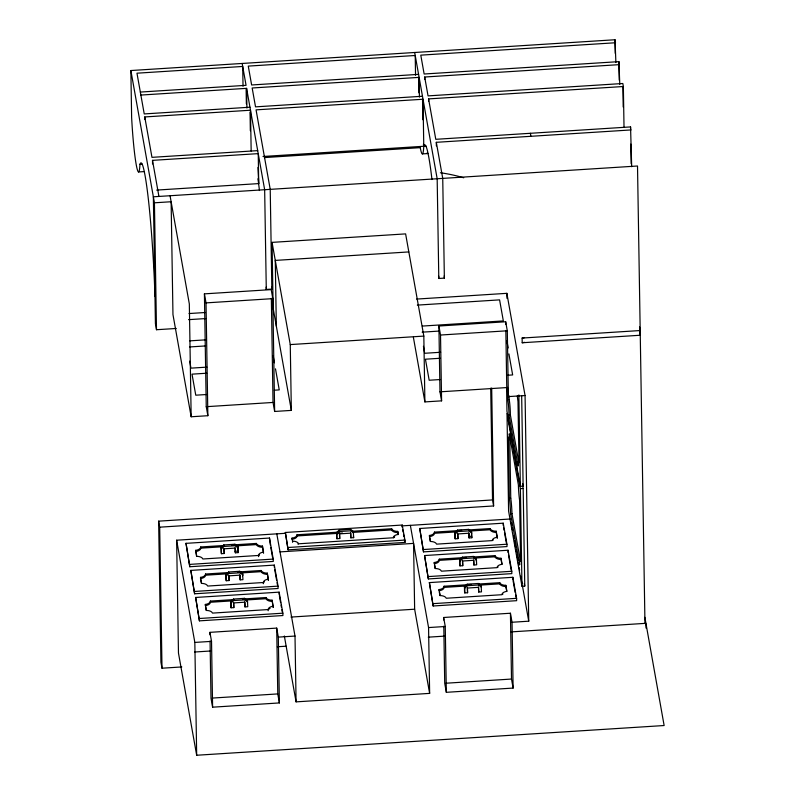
<?xml version="1.0" encoding="UTF-8"?>
<svg xmlns="http://www.w3.org/2000/svg" width="795" height="795" viewBox="0 0 795 795"><rect width="100%" height="100%" fill="white"/><g stroke="black" fill="none" stroke-linecap="round" stroke-linejoin="round"><path stroke-width="1.19" d="M235.34 552.793L235.26 548.083L224.13 548.798L224.21 553.499L221.427 553.678L221.159 552.167L221.08 547.467L223.822 544.943L234.952 544.237L237.775 546.404L238.122 552.614L235.34 552.793L235.012 547.755M221.427 553.678L221.348 548.967L224.091 546.443L235.221 545.738L238.043 547.914M240.16 579.843L240.08 575.143L228.95 575.848L229.03 580.549L226.247 580.728L225.979 579.227L225.899 574.527L228.642 571.993L239.772 571.287L242.594 573.463L242.942 579.664L240.16 579.843L239.832 574.815M226.247 580.728L226.168 576.027L228.91 573.503L240.04 572.788L242.863 574.964M244.979 606.893L244.9 602.193L233.77 602.908L233.849 607.609L231.067 607.787L230.798 606.277L230.719 601.577L233.462 599.052L244.592 598.347L247.414 600.513L247.762 606.724L244.979 606.893L244.651 601.865M231.067 607.787L230.987 603.077L233.73 600.553L244.86 599.847L247.682 602.024M350.863 537.847L350.794 533.147L339.664 533.852L339.733 538.553L336.951 538.732L336.683 537.221L336.613 532.521L339.356 529.997L350.486 529.291L353.308 531.457L353.646 537.668L350.863 537.847L350.545 532.819M336.951 538.732L336.881 534.031L339.624 531.497L350.754 530.792L353.576 532.968M469.07 537.927L468.99 533.226L457.86 533.932L457.94 538.632L455.157 538.811L454.889 537.311L454.81 532.61L457.552 530.076L468.682 529.371L471.505 531.547L471.852 537.748L469.07 537.927L468.742 532.898M455.157 538.811L455.078 534.111L457.821 531.587L468.951 530.881L471.773 533.048M473.89 564.987L473.81 560.286L462.68 560.992L462.76 565.692L459.977 565.871L459.709 564.361L459.629 559.66L462.372 557.136L473.502 556.43L476.324 558.607L476.672 564.808L473.89 564.987L473.562 559.958M459.977 565.871L459.898 561.171L462.64 558.637L473.77 557.931L476.593 560.107M478.709 592.037L478.63 587.336L467.5 588.042L467.579 592.742L464.797 592.921L464.528 591.42L464.449 586.72L467.192 584.186L478.322 583.48L481.144 585.657L481.492 591.858L478.709 592.037L478.381 587.008M464.797 592.921L464.717 588.221L467.46 585.696L478.59 584.981L481.412 587.157M639.617 331.604L640.263 335.242L522.206 342.754L522.126 338.054L524.521 337.607M522.206 342.754L524.601 342.307M142.186 164.167L139.96 164.307A47.799 3.498 86.4 0 1 136.184 164.426A47.799 3.498 86.4 0 1 131.632 117.541L130.867 70.536L615.022 39.75L615.886 62.547M615.559 42.751L420.784 55.143L424.142 74.015L618.917 61.632L619.782 84.369M140.327 92.061L246.062 85.333L242.167 63.461M418.577 74.362L251.627 84.976L248.269 66.104L415.219 55.491L415.547 75.287M140.864 95.062L246.599 88.344L264.656 189.707L266.285 289.44L271.85 289.092L270.221 189.359L256.06 109.859L423.01 99.246L423.775 146.26A84.21 6.161 86.4 0 1 431.963 179.551M424.719 79.48L424.679 77.016L619.454 64.634M249.968 107.216L144.233 113.933L136.969 73.19L242.704 66.462L243.031 86.257M422.483 96.245L255.533 106.858L252.164 87.987L419.114 77.373L419.442 97.099M144.799 119.419L144.76 116.945L250.495 110.217L251.16 151.04M428.624 101.372L428.575 98.898L623.36 86.516L624.015 127.339M257.699 150.633L151.964 157.35L144.76 116.945M631.687 166.721L630.554 126.922L435.779 139.314L428.575 98.898M152.561 163.959L152.501 160.361L258.236 153.634L258.723 183.595L156.675 190.084M436.375 145.912L436.316 142.315L631.091 129.933M263.016 156.486L426.001 146.121M264.437 157.569L420.257 147.661M138.549 171.949L144.114 171.591M422.364 153.902L427.929 153.544A47.799 3.498 86.4 0 1 427.213 152.7M130.867 70.536L154.429 202.805L171.124 201.741L172.962 314.562L191.168 416.769L207.863 415.706L206.024 302.885L204.414 293.862L271.194 289.618L272.804 298.642L274.643 411.462L291.338 410.399L290.264 344.583L272.059 242.376L405.619 233.889L423.824 336.096L424.898 401.912L441.593 400.849L440.519 335.033L438.91 326.02L505.69 321.766L507.299 330.79L508.373 396.606L525.068 395.542L528.735 621.193L512.04 622.256L510.43 613.233L443.65 617.486L443.69 619.971M408.829 251.926L275.269 260.412L276.342 326.228M438.711 276.123L438.8 278.479L444.365 278.121L442.736 178.388L436.316 142.315M206.024 302.885L272.804 298.642M189.031 313.538L205.11 312.524M416.58 299.079L506.862 293.335L525.068 395.542M188.514 319.66L205.706 318.566M417.335 305.111L499.588 299.874L503.334 320.922L422.314 326.069M644.954 623.191L637.51 166.006L153.356 196.792L155.423 323.714L156.496 329.726L176.281 328.474M189.806 340.856L205.766 339.843M189.647 346.948L205.607 345.934M422.155 332.161L439.337 331.068M290.264 344.583L423.824 336.096M440.519 335.033L507.299 330.79M522.126 338.054L640.194 330.541L639.548 326.934M206.899 367.131L190.949 368.145L189.697 361.129M440.639 352.264L424.679 353.278L423.427 346.272M440.162 358.267L425.434 359.201L429.181 380.239L440.231 379.543M206.75 373.223L192.012 374.157L195.769 395.195L206.809 394.499M507.747 375.25L512.656 374.932L508.909 353.894M274.325 390.206L279.244 389.888L275.487 368.85M204.414 293.862L206.253 406.692L273.033 402.449L274.643 411.462M438.91 326.02L439.983 391.836L506.763 387.582L508.373 396.606M517.336 395.831A12.581 0.924 86.4 0 0 518.002 401.574L518.996 462.69A12.581 0.924 86.4 0 0 518.072 466.079L508.969 414.97A9.55 0.696 86.4 0 0 507.747 399.557L509.138 399.468L509.078 395.801M508.969 414.97L510.36 414.881L518.817 462.332M506.584 387.712L506.962 411.174L520.347 486.331L523.13 486.152L521.669 396.009M520.387 488.677L523.17 488.498L524.76 586.044L521.977 586.223L508.591 511.076L507.001 413.529L520.387 488.677L521.977 586.223M509.356 498.286L508.363 437.171A12.581 0.924 86.4 0 0 509.277 433.782L518.38 484.88A12.581 0.924 86.4 0 0 519.602 500.293L520.596 561.409A12.581 0.924 86.4 0 0 519.682 564.798L510.579 513.699A12.581 0.924 86.4 0 0 509.356 498.286L510.748 498.197L509.754 437.081M158.632 521.162L492.532 499.936L493.606 505.948L159.706 527.174L158.632 521.162L160.928 662.195L162.001 668.207L181.807 666.945M510.579 513.699L511.97 513.61L520.417 561.061M285.375 532.471L402.24 525.038L404.923 540.073L404.953 542.419L288.088 549.852L285.375 532.471L288.088 549.852M644.854 617.308L664.133 725.527L196.673 755.25L178.468 653.043L176.629 540.212L285.455 533.296M401.704 525.902L510.529 518.986M336.374 533.445L297.062 535.939A6.29 3.409 -0.9 0 1 292.033 539.308L292.013 538.126A6.29 3.409 -0.9 0 0 297.042 534.767L338.819 532.113M352.334 531.249L391.647 528.755A6.29 3.409 -0.9 0 0 397.748 531.408L398.285 534.409A6.29 3.409 -0.9 0 0 393.257 537.768L298.652 543.79A6.29 3.409 -0.9 0 0 292.55 541.137L292.013 538.126M338.839 533.286L342.516 533.057M353.576 532.352L391.667 529.927A6.29 3.409 -0.9 0 0 397.768 532.58L398.126 534.588M186.01 543.353L269.485 538.036L273.232 559.084L273.271 561.429L189.796 566.746L186.01 543.353L189.796 566.746M419.74 528.486L503.215 523.18L506.962 544.227L507.001 546.572L423.526 551.879L419.74 528.486L423.526 551.879M196.574 556.321L195.699 550.329A6.29 3.409 -0.9 0 0 200.728 546.97L224.22 545.479M231.643 545.002L256.378 543.432A6.29 3.409 -0.9 0 0 262.479 546.086L263.543 552.098A6.29 3.409 -0.9 0 0 258.514 555.457L202.864 558.994A6.29 3.409 -0.9 0 0 196.763 556.341L195.699 550.329M456.737 531.875L434.477 533.286A6.29 3.409 -0.9 0 1 429.449 536.645L429.429 535.472A6.29 3.409 -0.9 0 0 434.458 532.113L461.666 530.384M469.08 529.907L490.108 528.576A6.29 3.409 -0.9 0 0 496.209 531.229L497.272 537.241A6.29 3.409 -0.9 0 0 492.244 540.6L436.594 544.138A6.29 3.409 -0.9 0 0 430.493 541.484L429.429 535.472M195.719 551.511A6.29 3.409 -0.9 0 0 200.747 548.153L221.765 546.811M236.612 545.867L256.397 544.605A6.29 3.409 -0.9 0 0 262.499 547.258L263.562 553.27M470.342 531.01L490.127 529.748A6.29 3.409 -0.9 0 0 496.229 532.402L497.292 538.414M288.058 547.497L404.923 540.073M235.072 551.283L237.854 551.104L238.122 552.614M468.802 536.426L471.584 536.247L471.852 537.748M280.009 551.889L413.569 543.392L414.642 609.208L429.638 693.379L296.078 701.866L284.342 636M189.757 564.39L273.232 559.084M423.487 549.534L506.962 544.227M190.83 570.403L274.305 565.096L278.051 586.134L278.091 588.489L194.616 593.795L190.83 570.403L194.616 593.795M424.56 555.546L508.035 550.239L511.781 571.277L511.821 573.632L428.346 578.939L424.56 555.546L428.346 578.939M226.585 573.871L205.567 575.202A6.29 3.409 -0.9 0 1 200.529 578.561L200.519 577.389A6.29 3.409 -0.9 0 0 205.547 574.03L229.04 572.529M237.695 571.983L261.197 570.492A6.29 3.409 -0.9 0 0 267.299 573.145L268.382 580.33L267.299 573.145M461.557 558.925L439.297 560.346A6.29 3.409 -0.9 0 1 434.269 563.705L434.249 562.522A6.29 3.409 -0.9 0 0 439.277 559.163L466.486 557.434M473.899 556.967L494.927 555.625A6.29 3.409 -0.9 0 0 501.029 558.279L502.092 564.291A6.29 3.409 -0.9 0 0 497.064 567.65L441.414 571.188A6.29 3.409 -0.9 0 0 435.312 568.534L434.249 562.522M241.432 572.927L261.217 571.665A6.29 3.409 -0.9 0 0 267.319 574.318M475.162 558.06L494.947 556.808A6.29 3.409 -0.9 0 0 501.049 559.451L501.903 564.261M268.362 579.157A6.29 3.409 -0.9 0 0 263.334 582.516L207.684 586.054A6.29 3.409 -0.9 0 0 201.582 583.401L200.519 577.389M194.576 591.45L278.051 586.134M428.306 576.584L511.781 571.277M195.649 597.462L279.125 592.146L282.871 613.193L282.911 615.539L199.436 620.855L195.649 597.462L199.436 620.855M429.38 582.596L512.855 577.289L516.601 598.327L516.641 600.682L433.166 605.989L429.38 582.596L433.166 605.989M232.647 600.841L210.387 602.262A6.29 3.409 -0.9 0 1 205.349 605.621L205.339 604.438A6.29 3.409 -0.9 0 0 210.367 601.08L233.859 599.589M242.515 599.042L266.017 597.542A6.29 3.409 -0.9 0 0 272.119 600.195L273.202 607.38L272.119 600.195M466.377 585.985L444.117 587.396A6.29 3.409 -0.9 0 1 439.088 590.755L439.069 589.582A6.29 3.409 -0.9 0 0 444.097 586.223L471.296 584.494M478.719 584.017L499.747 582.685A6.29 3.409 -0.9 0 0 505.849 585.339L506.912 591.351A6.29 3.409 -0.9 0 0 501.884 594.71L446.234 598.247A6.29 3.409 -0.9 0 0 440.132 595.594L439.069 589.582M246.241 599.977L266.037 598.715A6.29 3.409 -0.9 0 0 272.128 601.368M479.981 585.12L499.767 583.858A6.29 3.409 -0.9 0 0 505.868 586.511L506.723 591.321M273.182 606.207A6.29 3.409 -0.9 0 0 268.154 609.566L212.504 613.104A6.29 3.409 -0.9 0 0 206.402 610.451L205.339 604.438M199.396 618.5L282.871 613.193M433.126 603.644L516.601 598.327M290.98 617.069L414.642 609.208M209.96 634.827L209.92 632.343L276.7 628.1L278.31 637.113L279.383 702.929L212.603 707.182L210.993 698.159L210.069 641.038M176.629 540.212L194.835 642.42L211.53 641.366L212.603 707.182M278.31 637.113L295.005 636.06L296.078 701.866M410.359 525.356L428.565 627.563L445.26 626.5L446.333 692.316L513.113 688.072L512.04 622.256M194.536 652.019L210.615 650.996M277.395 646.752L286.051 646.206M428.267 637.163L444.345 636.139M511.125 631.896L645.928 623.32M212.235 698.08L277.773 693.916L279.383 702.929M445.965 683.223L511.503 679.049L513.113 688.072M623.36 86.516L622.823 83.505L428.048 95.887L424.679 77.016M530.384 133.292L530.921 136.303M506.902 340.966L508.154 347.972M522.703 483.728L523.13 486.152M522.742 486.073L523.17 488.498M524.322 583.619L524.76 586.044M511.185 522.643L511.612 525.068M512.05 527.502L512.477 529.937M513.56 536.019L513.997 538.454M514.435 540.888L515.518 546.97M515.945 549.405L516.382 551.839M516.82 554.274L517.903 560.356M518.33 562.79L518.767 565.225M519.195 567.66L519.632 570.094M520.715 576.176L521.152 578.611M521.58 581.046L522.017 583.47M522.454 585.905L528.735 621.193M503.672 527.87L504.09 530.205M504.507 532.541L506.375 543.065M508.492 554.92L511.195 570.124M513.103 580.807L515.18 592.504M515.597 594.839L516.015 597.174M414.682 52.49L437.171 178.746L438.8 278.479M423.417 144.253L423.775 146.26A47.799 3.498 86.4 0 1 420.217 147.562M468.682 529.371L468.951 530.881M473.502 556.43L473.77 557.931M478.322 583.48L478.59 584.981M439.983 391.836L441.593 400.849M457.552 530.076L457.821 531.587M462.372 557.136L462.64 558.637M467.192 584.186L467.46 585.696M457.94 538.632L457.612 533.604M462.76 565.692L462.432 560.664M467.579 592.742L467.251 587.714M454.81 532.61L455.078 534.111M459.629 559.66L459.898 561.171M464.449 586.72L464.717 588.221M413.38 337.259L424.898 401.912M429.658 537.847L430.304 541.455M434.477 564.907L435.123 568.514M439.297 591.957L439.943 595.564M443.65 617.486L445.26 626.5M446.333 692.316L444.723 683.303L443.799 626.172M402.687 529.699L403.105 532.014M403.512 534.329L403.93 536.635M404.337 538.95L404.953 542.419M353.378 536.168L353.646 537.668M350.486 529.291L350.754 530.792M339.356 529.997L339.624 531.497M339.733 538.553L339.415 533.524M336.613 532.521L336.881 534.031M258.723 183.595L257.968 167.407M291.338 410.399L273.132 308.192L272.059 242.376M273.172 355.822L274.424 362.838M276.799 533.852L295.005 636.06M270.36 545.072L269.485 538.036M270.777 547.407L272.645 557.931M274.762 569.786L276.63 580.3M277.048 582.646L277.465 584.981M279.373 595.674L280.615 602.68M281.033 605.025L281.45 607.36M281.867 609.695L282.285 612.041M234.952 544.237L235.221 545.738M239.772 571.287L240.04 572.788M244.592 598.347L244.86 599.847M170.05 195.729L189.329 303.948L191.168 416.769M206.253 406.692L207.863 415.706M223.822 544.943L224.091 546.443M228.642 571.993L228.91 573.503M233.462 599.052L233.73 600.553M224.21 553.499L223.882 548.471M229.03 580.549L228.702 575.52M233.849 607.609L233.521 602.58M152.501 160.361L158.921 196.435M221.08 547.467L221.348 548.967M225.899 574.527L226.168 576.027M230.719 601.577L230.987 603.077M200.747 579.764L201.393 583.371M205.567 606.823L206.213 610.431M209.92 632.343L211.53 641.366M444.276 275.766L444.365 278.121M271.761 286.737L271.85 289.092M266.196 287.084L266.285 289.44M154.985 296.525L154.896 294.17A107.991 7.9 86.4 0 0 150.911 225.76A84.21 6.161 86.4 0 0 139.96 164.307M645.947 624.502L645.997 628.02M630.554 126.922L630.594 129.376M630.832 144.094L631.15 163.72M622.882 87.212L623.201 107.007M618.917 61.632L619.226 80.126M615.022 39.75L615.25 53.354M518.867 394.956L520.347 486.331M512.855 577.289L512.894 579.644M506.862 293.335L506.942 298.294M507.548 387.334L507.747 399.557M505.69 321.766L505.739 324.251M505.839 330.462L506.763 387.582M510.43 613.233L511.503 679.049M508.035 550.239L508.075 552.585M505.849 585.339L505.868 586.511M503.215 523.18L503.255 525.535M501.029 558.279L501.049 559.451M499.747 582.685L499.767 583.858M496.209 531.229L496.229 532.402M494.927 555.625L494.947 556.808M491.688 387.98L493.606 505.948M490.714 388.169L492.532 499.936M490.108 528.576L490.127 529.748M476.324 558.607L476.364 560.952M471.505 531.547L471.584 536.247M444.097 586.223L444.117 587.396M439.277 559.163L439.297 560.346M434.458 532.113L434.477 533.286M422.543 99.951L422.861 119.747M428.565 627.563L429.638 693.379M418.637 78.069L418.885 92.866M402.24 525.038L402.28 527.393M397.748 531.408L397.768 532.58M391.647 528.755L391.667 529.927M297.042 534.767L297.062 535.939M292.55 541.137L292.57 542.309M279.125 592.146L279.164 594.501M271.343 298.294L273.033 402.449M276.7 628.1L277.773 693.916M274.305 565.096L274.345 567.441M268.154 609.566L268.173 610.739M266.017 597.542L266.037 598.715M263.334 582.516L263.354 583.689M262.479 546.086L262.499 547.258M261.197 570.492L261.217 571.665M258.514 555.457L258.534 556.629M250.047 112.165L250.345 130.718M256.378 543.432L256.397 544.605M246.599 88.344L246.927 108.07M246.122 89.03L246.37 103.827M242.594 573.463L242.634 575.809M237.775 546.404L237.854 551.104M210.367 601.08L210.387 602.262M205.547 574.03L205.567 575.202M200.728 546.97L200.747 548.153M194.835 642.42L196.673 755.25M154.429 202.805L156.496 329.726M159.706 527.174L162.001 668.207M393.654 537.808A6.29 3.409 -0.9 0 1 393.932 537.45M394.29 537.112A6.29 3.409 -0.9 0 1 394.708 536.794M297.896 543.899A6.29 3.409 -0.9 0 1 298.224 544.237M510.748 498.197A12.581 0.924 86.4 0 1 511.97 513.61M510.499 437.727A12.581 0.924 86.4 0 1 509.883 437.638M509.138 399.468A9.55 0.696 86.4 0 1 510.36 414.881M502.569 594.392A6.29 3.409 -0.9 0 1 502.917 594.054M497.75 567.332A6.29 3.409 -0.9 0 1 498.097 566.994M492.93 540.282A6.29 3.409 -0.9 0 1 493.278 539.944M268.839 609.248A6.29 3.409 -0.9 0 1 269.187 608.91M269.614 608.592A6.29 3.409 -0.9 0 1 270.091 608.304M263.403 583.301A6.29 3.409 -0.9 0 1 263.533 582.924M264.019 582.198A6.29 3.409 -0.9 0 1 264.367 581.851M258.584 556.252A6.29 3.409 -0.9 0 1 258.713 555.864M259.2 555.139A6.29 3.409 -0.9 0 1 259.548 554.801M257.948 178.776A84.21 6.161 86.4 0 1 259.448 190.522M440.39 172.744A153.833 128.87 -10.1 0 1 463.704 177.772"/></g></svg>
